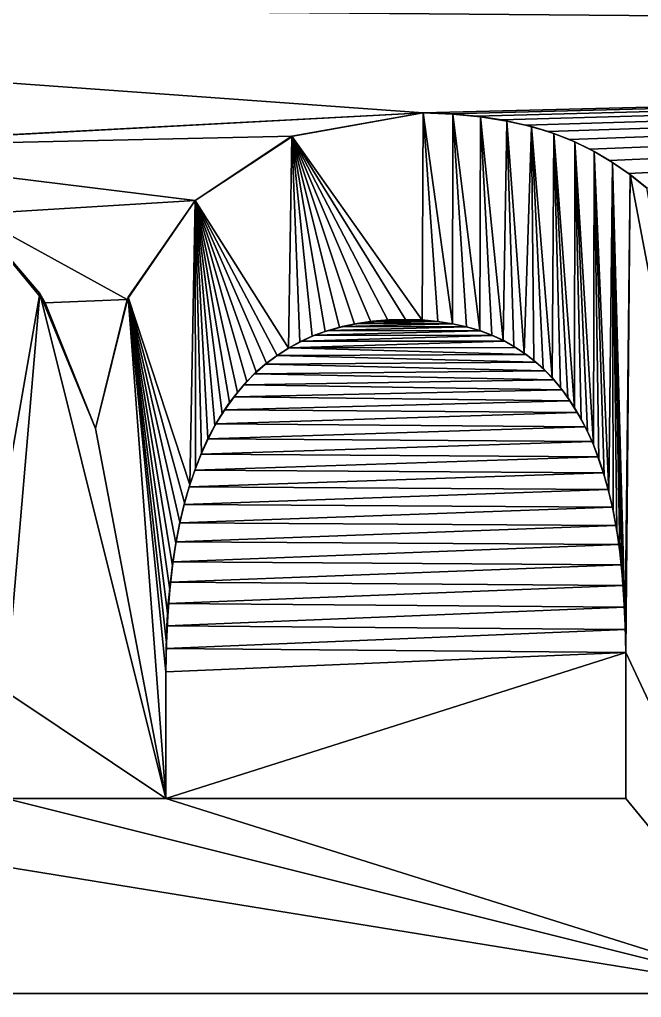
# Model space of a CAD drawing. Header units: millimetres. Extents: x -228 to 228, y -204 to 237.
# Drawn here: x -30.681 to -30.064, y 19.583 to 20.554 of the extents above; entities that cross this region are included whole.
import ezdxf

# ---------------------------------------------------------------- set-up
doc = ezdxf.new("R2010")
doc.units = ezdxf.units.MM
doc.header["$LTSCALE"] = 127.314815
for name, color, linetype in [('4337', 7, 'CONTINUOUS'), ('4338', 7, 'CONTINUOUS'), ('4640', 7, 'CONTINUOUS'), ('4646', 7, 'CONTINUOUS'), ('4699', 7, 'CONTINUOUS'), ('4700', 7, 'CONTINUOUS'), ('4701', 7, 'CONTINUOUS'), ('4702', 7, 'CONTINUOUS'), ('4705', 7, 'CONTINUOUS'), ('4706', 7, 'CONTINUOUS'), ('4707', 7, 'CONTINUOUS'), ('4708', 7, 'CONTINUOUS'), ('4709', 7, 'CONTINUOUS'), ('4710', 7, 'CONTINUOUS')]:
    doc.layers.add(name, color=color, linetype=linetype)

msp = doc.modelspace()

# ---------------------------------------------------------------- linework, layer by layer
at = {"layer": '4337', "color": 6, "linetype": 'Continuous'}
for points in [[(-30.52553, 29.50331, 1038.99), (-29.30013, 38.57885, 1038.99), (-29, 2.71245, 1038.99), (-30.52553, 29.50331, 1038.99)], [(-32.55624, 27.96775, 1038.99), (-30.52553, 29.50331, 1038.99), (-44.66303, 2.71245, 1038.99), (-32.55624, 27.96775, 1038.99)], [(-44.66303, 2.71245, 1038.99), (-30.52553, 29.50331, 1038.99), (-29, 2.71245, 1038.99), (-44.66303, 2.71245, 1038.99)]]:
    msp.add_3dface(points, dxfattribs=at)
at = {"layer": '4338', "color": 6, "linetype": 'Continuous'}
for points in [[(-31.82069, 20.57255, 1040.99), (-27.34069, 20.53505, 1040.99), (-27.34069, 20.7038, 1040.99), (-31.82069, 20.57255, 1040.99)], [(-30.28043, 20.46111, 1040.99), (-31.82069, 20.57255, 1040.99), (-30.95689, 20.42528, 1040.99), (-30.28043, 20.46111, 1040.99)], [(-31.82069, 20.57255, 1040.99), (-30.28043, 20.46111, 1040.99), (-27.34069, 20.53505, 1040.99), (-31.82069, 20.57255, 1040.99)], [(-30.28043, 20.46111, 1040.99), (-30.2532, 20.46024, 1040.99), (-27.34069, 20.53505, 1040.99), (-30.28043, 20.46111, 1040.99)], [(-30.2532, 20.46024, 1040.99), (-30.22717, 20.45794, 1040.99), (-27.34069, 20.53505, 1040.99), (-30.2532, 20.46024, 1040.99)], [(-30.22717, 20.45794, 1040.99), (-30.20233, 20.4542, 1040.99), (-27.34069, 20.53505, 1040.99), (-30.22717, 20.45794, 1040.99)], [(-30.20233, 20.4542, 1040.99), (-30.17871, 20.44904, 1040.99), (-27.34069, 20.53505, 1040.99), (-30.20233, 20.4542, 1040.99)], [(-30.17871, 20.44904, 1040.99), (-30.15645, 20.44252, 1040.99), (-27.34069, 20.53505, 1040.99), (-30.17871, 20.44904, 1040.99)], [(-30.15645, 20.44252, 1040.99), (-30.13536, 20.43456, 1040.99), (-27.34069, 20.53505, 1040.99), (-30.15645, 20.44252, 1040.99)], [(-30.13536, 20.43456, 1040.99), (-30.11517, 20.42502, 1040.99), (-27.34069, 20.53505, 1040.99), (-30.13536, 20.43456, 1040.99)], [(-30.11517, 20.42502, 1040.99), (-30.09563, 20.41381, 1040.99), (-27.34069, 20.53505, 1040.99), (-30.11517, 20.42502, 1040.99)], [(-30.09563, 20.41381, 1040.99), (-30.07683, 20.40104, 1040.99), (-27.34069, 20.53505, 1040.99), (-30.09563, 20.41381, 1040.99)], [(-30.07683, 20.40104, 1040.99), (-30.0589, 20.38662, 1040.99), (-27.34069, 20.53505, 1040.99), (-30.07683, 20.40104, 1040.99)], [(-30.93029, 20.42629, 1040.99), (-30.28043, 20.46111, 1040.99), (-30.95689, 20.42528, 1040.99), (-30.93029, 20.42629, 1040.99)], [(-30.40985, 20.43814, 1040.99), (-30.28043, 20.46111, 1040.99), (-30.93029, 20.42629, 1040.99), (-30.40985, 20.43814, 1040.99)], [(-30.50672, 20.37407, 1040.99), (-30.40985, 20.43814, 1040.99), (-30.93029, 20.42629, 1040.99), (-30.50672, 20.37407, 1040.99)], [(-30.72808, 20.36051, 1040.99), (-30.50672, 20.37407, 1040.99), (-30.93029, 20.42629, 1040.99), (-30.72808, 20.36051, 1040.99)], [(-30.5741, 20.27595, 1040.99), (-30.50672, 20.37407, 1040.99), (-30.72808, 20.36051, 1040.99), (-30.5741, 20.27595, 1040.99)], [(-30.65537, 20.2724, 1040.99), (-30.5741, 20.27595, 1040.99), (-30.72808, 20.36051, 1040.99), (-30.65537, 20.2724, 1040.99)], [(-30.60536, 20.14778, 1040.99), (-30.5741, 20.27595, 1040.99), (-30.65537, 20.2724, 1040.99), (-30.60536, 20.14778, 1040.99)], [(-30.33061, 20.25424, 1040.99), (-30.34601, 20.25201, 1040.99), (-30.26605, 20.25406, 1040.99), (-30.33061, 20.25424, 1040.99)], [(-30.26605, 20.25406, 1040.99), (-30.34601, 20.25201, 1040.99), (-30.25128, 20.25182, 1040.99), (-30.26605, 20.25406, 1040.99)], [(-30.31455, 20.2556, 1040.99), (-30.33061, 20.25424, 1040.99), (-30.28157, 20.25549, 1040.99), (-30.31455, 20.2556, 1040.99)], [(-30.28157, 20.25549, 1040.99), (-30.33061, 20.25424, 1040.99), (-30.26605, 20.25406, 1040.99), (-30.28157, 20.25549, 1040.99)], [(-30.29784, 20.25609, 1040.99), (-30.31455, 20.2556, 1040.99), (-30.28157, 20.25549, 1040.99), (-30.29784, 20.25609, 1040.99)], [(-30.3748, 20.24502, 1040.99), (-30.38814, 20.24028, 1040.99), (-30.22401, 20.24484, 1040.99), (-30.3748, 20.24502, 1040.99)], [(-30.22401, 20.24484, 1040.99), (-30.38814, 20.24028, 1040.99), (-30.21157, 20.24006, 1040.99), (-30.22401, 20.24484, 1040.99)], [(-30.36076, 20.24893, 1040.99), (-30.3748, 20.24502, 1040.99), (-30.23726, 20.24875, 1040.99), (-30.36076, 20.24893, 1040.99)], [(-30.23726, 20.24875, 1040.99), (-30.3748, 20.24502, 1040.99), (-30.22401, 20.24484, 1040.99), (-30.23726, 20.24875, 1040.99)], [(-30.34601, 20.25201, 1040.99), (-30.36076, 20.24893, 1040.99), (-30.25128, 20.25182, 1040.99), (-30.34601, 20.25201, 1040.99)], [(-30.25128, 20.25182, 1040.99), (-30.36076, 20.24893, 1040.99), (-30.23726, 20.24875, 1040.99), (-30.25128, 20.25182, 1040.99)], [(-30.38814, 20.24028, 1040.99), (-30.40091, 20.23461, 1040.99), (-30.21157, 20.24006, 1040.99), (-30.38814, 20.24028, 1040.99)], [(-30.21157, 20.24006, 1040.99), (-30.40091, 20.23461, 1040.99), (-30.19985, 20.23448, 1040.99), (-30.21157, 20.24006, 1040.99)], [(-30.41326, 20.22794, 1040.99), (-30.42524, 20.22026, 1040.99), (-30.17829, 20.2212, 1040.99), (-30.41326, 20.22794, 1040.99)], [(-30.40091, 20.23461, 1040.99), (-30.41326, 20.22794, 1040.99), (-30.19985, 20.23448, 1040.99), (-30.40091, 20.23461, 1040.99)], [(-30.19985, 20.23448, 1040.99), (-30.41326, 20.22794, 1040.99), (-30.18877, 20.22817, 1040.99), (-30.19985, 20.23448, 1040.99)], [(-30.18877, 20.22817, 1040.99), (-30.41326, 20.22794, 1040.99), (-30.17829, 20.2212, 1040.99), (-30.18877, 20.22817, 1040.99)], [(-30.42524, 20.22026, 1040.99), (-30.43678, 20.21162, 1040.99), (-30.16849, 20.21355, 1040.99), (-30.42524, 20.22026, 1040.99)], [(-30.17829, 20.2212, 1040.99), (-30.42524, 20.22026, 1040.99), (-30.16849, 20.21355, 1040.99), (-30.17829, 20.2212, 1040.99)], [(-30.43678, 20.21162, 1040.99), (-30.44779, 20.20196, 1040.99), (-30.15932, 20.20517, 1040.99), (-30.43678, 20.21162, 1040.99)], [(-30.16849, 20.21355, 1040.99), (-30.43678, 20.21162, 1040.99), (-30.15932, 20.20517, 1040.99), (-30.16849, 20.21355, 1040.99)], [(-30.44779, 20.20196, 1040.99), (-30.45819, 20.19123, 1040.99), (-30.1507, 20.19605, 1040.99), (-30.44779, 20.20196, 1040.99)], [(-30.1507, 20.19605, 1040.99), (-30.45819, 20.19123, 1040.99), (-30.14252, 20.18613, 1040.99), (-30.1507, 20.19605, 1040.99)], [(-30.15932, 20.20517, 1040.99), (-30.44779, 20.20196, 1040.99), (-30.1507, 20.19605, 1040.99), (-30.15932, 20.20517, 1040.99)], [(-30.45819, 20.19123, 1040.99), (-30.46804, 20.17929, 1040.99), (-30.14252, 20.18613, 1040.99), (-30.45819, 20.19123, 1040.99)], [(-30.14252, 20.18613, 1040.99), (-30.46804, 20.17929, 1040.99), (-30.13476, 20.1753, 1040.99), (-30.14252, 20.18613, 1040.99)], [(-30.46804, 20.17929, 1040.99), (-30.47734, 20.16622, 1040.99), (-30.13476, 20.1753, 1040.99), (-30.46804, 20.17929, 1040.99)], [(-30.13476, 20.1753, 1040.99), (-30.47734, 20.16622, 1040.99), (-30.1275, 20.16364, 1040.99), (-30.13476, 20.1753, 1040.99)], [(-30.47734, 20.16622, 1040.99), (-30.48599, 20.15225, 1040.99), (-30.1275, 20.16364, 1040.99), (-30.47734, 20.16622, 1040.99)], [(-30.1275, 20.16364, 1040.99), (-30.48599, 20.15225, 1040.99), (-30.11978, 20.14943, 1040.99), (-30.1275, 20.16364, 1040.99)], [(-30.48599, 20.15225, 1040.99), (-30.49384, 20.13764, 1040.99), (-30.11978, 20.14943, 1040.99), (-30.48599, 20.15225, 1040.99)], [(-30.11978, 20.14943, 1040.99), (-30.49384, 20.13764, 1040.99), (-30.11286, 20.13471, 1040.99), (-30.11978, 20.14943, 1040.99)], [(-30.49384, 20.13764, 1040.99), (-30.50083, 20.12243, 1040.99), (-30.11286, 20.13471, 1040.99), (-30.49384, 20.13764, 1040.99)], [(-30.11286, 20.13471, 1040.99), (-30.50083, 20.12243, 1040.99), (-30.1068, 20.11955, 1040.99), (-30.11286, 20.13471, 1040.99)], [(-30.50083, 20.12243, 1040.99), (-30.50705, 20.1065, 1040.99), (-30.1068, 20.11955, 1040.99), (-30.50083, 20.12243, 1040.99)], [(-30.1068, 20.11955, 1040.99), (-30.50705, 20.1065, 1040.99), (-30.10152, 20.10378, 1040.99), (-30.1068, 20.11955, 1040.99)], [(-30.50705, 20.1065, 1040.99), (-30.51258, 20.08983, 1040.99), (-30.10152, 20.10378, 1040.99), (-30.50705, 20.1065, 1040.99)], [(-30.10152, 20.10378, 1040.99), (-30.51258, 20.08983, 1040.99), (-30.09686, 20.08725, 1040.99), (-30.10152, 20.10378, 1040.99)], [(-30.51258, 20.08983, 1040.99), (-30.51752, 20.07239, 1040.99), (-30.09686, 20.08725, 1040.99), (-30.51258, 20.08983, 1040.99)], [(-30.09686, 20.08725, 1040.99), (-30.51752, 20.07239, 1040.99), (-30.09271, 20.06981, 1040.99), (-30.09686, 20.08725, 1040.99)], [(-30.51752, 20.07239, 1040.99), (-30.52187, 20.05418, 1040.99), (-30.09271, 20.06981, 1040.99), (-30.51752, 20.07239, 1040.99)], [(-30.09271, 20.06981, 1040.99), (-30.52187, 20.05418, 1040.99), (-30.08911, 20.05152, 1040.99), (-30.09271, 20.06981, 1040.99)], [(-30.52187, 20.05418, 1040.99), (-30.52559, 20.0352, 1040.99), (-30.08911, 20.05152, 1040.99), (-30.52187, 20.05418, 1040.99)], [(-30.08911, 20.05152, 1040.99), (-30.52559, 20.0352, 1040.99), (-30.08609, 20.03242, 1040.99), (-30.08911, 20.05152, 1040.99)], [(-30.52559, 20.0352, 1040.99), (-30.52871, 20.01548, 1040.99), (-30.08609, 20.03242, 1040.99), (-30.52559, 20.0352, 1040.99)], [(-30.08609, 20.03242, 1040.99), (-30.52871, 20.01548, 1040.99), (-30.08362, 20.01254, 1040.99), (-30.08609, 20.03242, 1040.99)], [(-30.52871, 20.01548, 1040.99), (-30.53126, 19.99503, 1040.99), (-30.08362, 20.01254, 1040.99), (-30.52871, 20.01548, 1040.99)], [(-30.08362, 20.01254, 1040.99), (-30.53126, 19.99503, 1040.99), (-30.0817, 19.9919, 1040.99), (-30.08362, 20.01254, 1040.99)], [(-30.53126, 19.99503, 1040.99), (-30.53325, 19.97387, 1040.99), (-30.0817, 19.9919, 1040.99), (-30.53126, 19.99503, 1040.99)], [(-30.0817, 19.9919, 1040.99), (-30.53325, 19.97387, 1040.99), (-30.08034, 19.9705, 1040.99), (-30.0817, 19.9919, 1040.99)], [(-30.53325, 19.97387, 1040.99), (-30.53465, 19.95198, 1040.99), (-30.08034, 19.9705, 1040.99), (-30.53325, 19.97387, 1040.99)], [(-30.08034, 19.9705, 1040.99), (-30.53465, 19.95198, 1040.99), (-30.07953, 19.94832, 1040.99), (-30.08034, 19.9705, 1040.99)], [(-30.53465, 19.95198, 1040.99), (-30.53548, 19.92937, 1040.99), (-30.07953, 19.94832, 1040.99), (-30.53465, 19.95198, 1040.99)], [(-30.07953, 19.94832, 1040.99), (-30.53548, 19.92937, 1040.99), (-30.07928, 19.92536, 1040.99), (-30.07953, 19.94832, 1040.99)], [(-30.53548, 19.92937, 1040.99), (-30.53573, 19.90602, 1040.99), (-30.07928, 19.92536, 1040.99), (-30.53548, 19.92937, 1040.99)], [(-30.53573, 19.90602, 1040.99), (-30.53573, 19.7803, 1040.99), (-30.07928, 19.92536, 1040.99), (-30.53573, 19.90602, 1040.99)], [(-30.07928, 19.92536, 1040.99), (-30.53573, 19.7803, 1040.99), (-30.07928, 19.7803, 1040.99), (-30.07928, 19.92536, 1040.99)], [(-31.27069, 18.8326, 1040.99), (-29.92069, 19.40316, 1040.99), (-29.92069, 19.58689, 1040.99), (-31.27069, 18.8326, 1040.99)], [(-31.27069, 18.8326, 1040.99), (-29.92069, 19.58689, 1040.99), (-31.27069, 19.58689, 1040.99), (-31.27069, 18.8326, 1040.99)]]:
    msp.add_3dface(points, dxfattribs=at)
at = {"layer": '4640', "color": 6, "linetype": 'Continuous'}
for points in [[(-25.81396, 23.5727, 1050.49), (-30.66364, 28.64663, 1045.53931), (-20.79136, 18.12454, 1048.0645), (-25.81396, 23.5727, 1050.49)], [(-30.66364, 28.64663, 1045.53931), (-26.13431, 23.67564, 1041.09), (-20.79136, 18.12454, 1048.0645), (-30.66364, 28.64663, 1045.53931)]]:
    msp.add_3dface(points, dxfattribs=at)
at = {"layer": '4646', "color": 6, "linetype": 'Continuous'}
for points in [[(-30.28043, 20.46111, 1041.09), (-30.41071, 20.43792, 1041.09), (-30.28144, 20.25538, 1041.09), (-30.28043, 20.46111, 1041.09)], [(-30.26589, 20.25391, 1041.09), (-30.28043, 20.46111, 1041.09), (-30.28144, 20.25538, 1041.09), (-30.26589, 20.25391, 1041.09)], [(-30.25107, 20.45977, 1041.09), (-30.28043, 20.46111, 1041.09), (-30.25117, 20.2517, 1041.09), (-30.25107, 20.45977, 1041.09)], [(-30.25117, 20.2517, 1041.09), (-30.28043, 20.46111, 1041.09), (-30.26589, 20.25391, 1041.09), (-30.25117, 20.2517, 1041.09)], [(-30.2373, 20.24873, 1041.09), (-30.25107, 20.45977, 1041.09), (-30.25117, 20.2517, 1041.09), (-30.2373, 20.24873, 1041.09)], [(-30.22339, 20.45705, 1041.09), (-30.25107, 20.45977, 1041.09), (-30.22433, 20.24501, 1041.09), (-30.22339, 20.45705, 1041.09)], [(-30.22433, 20.24501, 1041.09), (-30.25107, 20.45977, 1041.09), (-30.2373, 20.24873, 1041.09), (-30.22433, 20.24501, 1041.09)], [(-30.21236, 20.24053, 1041.09), (-30.22339, 20.45705, 1041.09), (-30.22433, 20.24501, 1041.09), (-30.21236, 20.24053, 1041.09)], [(-30.19738, 20.45296, 1041.09), (-30.22339, 20.45705, 1041.09), (-30.20119, 20.23531, 1041.09), (-30.19738, 20.45296, 1041.09)], [(-30.20119, 20.23531, 1041.09), (-30.22339, 20.45705, 1041.09), (-30.21236, 20.24053, 1041.09), (-30.20119, 20.23531, 1041.09)], [(-30.19057, 20.22933, 1041.09), (-30.19738, 20.45296, 1041.09), (-30.20119, 20.23531, 1041.09), (-30.19057, 20.22933, 1041.09)], [(-30.17304, 20.44749, 1041.09), (-30.19738, 20.45296, 1041.09), (-30.18031, 20.22262, 1041.09), (-30.17304, 20.44749, 1041.09)], [(-30.18031, 20.22262, 1041.09), (-30.19738, 20.45296, 1041.09), (-30.19057, 20.22933, 1041.09), (-30.18031, 20.22262, 1041.09)], [(-30.17057, 20.21531, 1041.09), (-30.17304, 20.44749, 1041.09), (-30.18031, 20.22262, 1041.09), (-30.17057, 20.21531, 1041.09)], [(-30.15062, 20.44062, 1041.09), (-30.17304, 20.44749, 1041.09), (-30.15255, 20.19829, 1041.09), (-30.15062, 20.44062, 1041.09)], [(-30.15255, 20.19829, 1041.09), (-30.17304, 20.44749, 1041.09), (-30.16135, 20.20727, 1041.09), (-30.15255, 20.19829, 1041.09)], [(-30.16135, 20.20727, 1041.09), (-30.17304, 20.44749, 1041.09), (-30.17057, 20.21531, 1041.09), (-30.16135, 20.20727, 1041.09)], [(-30.14409, 20.18815, 1041.09), (-30.15062, 20.44062, 1041.09), (-30.15255, 20.19829, 1041.09), (-30.14409, 20.18815, 1041.09)], [(-30.13004, 20.43236, 1041.09), (-30.15062, 20.44062, 1041.09), (-30.1301, 20.16823, 1041.09), (-30.13004, 20.43236, 1041.09)], [(-30.1301, 20.16823, 1041.09), (-30.15062, 20.44062, 1041.09), (-30.13697, 20.17852, 1041.09), (-30.1301, 20.16823, 1041.09)], [(-30.13697, 20.17852, 1041.09), (-30.15062, 20.44062, 1041.09), (-30.14409, 20.18815, 1041.09), (-30.13697, 20.17852, 1041.09)], [(-30.41071, 20.43792, 1041.09), (-30.50672, 20.37407, 1041.09), (-30.41418, 20.22743, 1041.09), (-30.41071, 20.43792, 1041.09)], [(-30.40263, 20.23382, 1041.09), (-30.41071, 20.43792, 1041.09), (-30.41418, 20.22743, 1041.09), (-30.40263, 20.23382, 1041.09)], [(-30.28144, 20.25538, 1041.09), (-30.41071, 20.43792, 1041.09), (-30.29784, 20.25609, 1041.09), (-30.28144, 20.25538, 1041.09)], [(-30.29784, 20.25609, 1041.09), (-30.41071, 20.43792, 1041.09), (-30.31558, 20.25532, 1041.09), (-30.29784, 20.25609, 1041.09)], [(-30.31558, 20.25532, 1041.09), (-30.41071, 20.43792, 1041.09), (-30.33243, 20.25375, 1041.09), (-30.31558, 20.25532, 1041.09)], [(-30.33243, 20.25375, 1041.09), (-30.41071, 20.43792, 1041.09), (-30.34837, 20.25137, 1041.09), (-30.33243, 20.25375, 1041.09)], [(-30.34837, 20.25137, 1041.09), (-30.41071, 20.43792, 1041.09), (-30.3634, 20.24819, 1041.09), (-30.34837, 20.25137, 1041.09)], [(-30.3634, 20.24819, 1041.09), (-30.41071, 20.43792, 1041.09), (-30.37748, 20.2442, 1041.09), (-30.3634, 20.24819, 1041.09)], [(-30.37748, 20.2442, 1041.09), (-30.41071, 20.43792, 1041.09), (-30.39048, 20.23941, 1041.09), (-30.37748, 20.2442, 1041.09)], [(-30.39048, 20.23941, 1041.09), (-30.41071, 20.43792, 1041.09), (-30.40263, 20.23382, 1041.09), (-30.39048, 20.23941, 1041.09)], [(-30.12352, 20.15707, 1041.09), (-30.13004, 20.43236, 1041.09), (-30.1301, 20.16823, 1041.09), (-30.12352, 20.15707, 1041.09)], [(-30.11081, 20.42275, 1041.09), (-30.13004, 20.43236, 1041.09), (-30.11149, 20.13139, 1041.09), (-30.11081, 20.42275, 1041.09)], [(-30.11149, 20.13139, 1041.09), (-30.13004, 20.43236, 1041.09), (-30.1173, 20.14486, 1041.09), (-30.11149, 20.13139, 1041.09)], [(-30.1173, 20.14486, 1041.09), (-30.13004, 20.43236, 1041.09), (-30.12352, 20.15707, 1041.09), (-30.1173, 20.14486, 1041.09)], [(-30.10601, 20.1168, 1041.09), (-30.11081, 20.42275, 1041.09), (-30.11149, 20.13139, 1041.09), (-30.10601, 20.1168, 1041.09)], [(-30.09243, 20.41184, 1041.09), (-30.11081, 20.42275, 1041.09), (-30.09607, 20.08447, 1041.09), (-30.09243, 20.41184, 1041.09)], [(-30.09607, 20.08447, 1041.09), (-30.11081, 20.42275, 1041.09), (-30.10084, 20.10123, 1041.09), (-30.09607, 20.08447, 1041.09)], [(-30.10084, 20.10123, 1041.09), (-30.11081, 20.42275, 1041.09), (-30.10601, 20.1168, 1041.09), (-30.10084, 20.10123, 1041.09)], [(-30.09184, 20.06632, 1041.09), (-30.09243, 20.41184, 1041.09), (-30.09607, 20.08447, 1041.09), (-30.09184, 20.06632, 1041.09)], [(-30.07493, 20.39982, 1041.09), (-30.09243, 20.41184, 1041.09), (-30.07994, 19.95252, 1041.09), (-30.07493, 20.39982, 1041.09)], [(-30.07994, 19.95252, 1041.09), (-30.09243, 20.41184, 1041.09), (-30.08116, 19.97822, 1041.09), (-30.07994, 19.95252, 1041.09)], [(-30.08116, 19.97822, 1041.09), (-30.09243, 20.41184, 1041.09), (-30.08296, 20.00246, 1041.09), (-30.08116, 19.97822, 1041.09)], [(-30.08296, 20.00246, 1041.09), (-30.09243, 20.41184, 1041.09), (-30.08532, 20.02524, 1041.09), (-30.08296, 20.00246, 1041.09)], [(-30.08532, 20.02524, 1041.09), (-30.09243, 20.41184, 1041.09), (-30.08826, 20.04658, 1041.09), (-30.08532, 20.02524, 1041.09)], [(-30.08826, 20.04658, 1041.09), (-30.09243, 20.41184, 1041.09), (-30.09184, 20.06632, 1041.09), (-30.08826, 20.04658, 1041.09)], [(-30.07928, 19.92536, 1041.09), (-30.07493, 20.39982, 1041.09), (-30.07994, 19.95252, 1041.09), (-30.07928, 19.92536, 1041.09)], [(-29.92069, 19.58689, 1041.09), (-30.07493, 20.39982, 1041.09), (-30.07928, 19.92536, 1041.09), (-29.92069, 19.58689, 1041.09)], [(-30.07493, 20.39982, 1041.09), (-29.92069, 19.58689, 1041.09), (-30.05853, 20.38662, 1041.09), (-30.07493, 20.39982, 1041.09)], [(-30.50672, 20.37407, 1041.09), (-30.57311, 20.27831, 1041.09), (-30.51194, 20.09174, 1041.09), (-30.50672, 20.37407, 1041.09)], [(-30.50626, 20.1082, 1041.09), (-30.50672, 20.37407, 1041.09), (-30.51194, 20.09174, 1041.09), (-30.50626, 20.1082, 1041.09)], [(-30.41418, 20.22743, 1041.09), (-30.50672, 20.37407, 1041.09), (-30.42533, 20.22027, 1041.09), (-30.41418, 20.22743, 1041.09)], [(-30.42533, 20.22027, 1041.09), (-30.50672, 20.37407, 1041.09), (-30.43592, 20.21248, 1041.09), (-30.42533, 20.22027, 1041.09)], [(-30.43592, 20.21248, 1041.09), (-30.50672, 20.37407, 1041.09), (-30.44594, 20.20393, 1041.09), (-30.43592, 20.21248, 1041.09)], [(-30.44594, 20.20393, 1041.09), (-30.50672, 20.37407, 1041.09), (-30.4555, 20.19438, 1041.09), (-30.44594, 20.20393, 1041.09)], [(-30.4555, 20.19438, 1041.09), (-30.50672, 20.37407, 1041.09), (-30.46471, 20.18363, 1041.09), (-30.4555, 20.19438, 1041.09)], [(-30.46471, 20.18363, 1041.09), (-30.50672, 20.37407, 1041.09), (-30.47246, 20.17343, 1041.09), (-30.46471, 20.18363, 1041.09)], [(-30.47246, 20.17343, 1041.09), (-30.50672, 20.37407, 1041.09), (-30.47995, 20.16254, 1041.09), (-30.47246, 20.17343, 1041.09)], [(-30.47995, 20.16254, 1041.09), (-30.50672, 20.37407, 1041.09), (-30.48712, 20.15075, 1041.09), (-30.47995, 20.16254, 1041.09)], [(-30.48712, 20.15075, 1041.09), (-30.50672, 20.37407, 1041.09), (-30.49391, 20.13784, 1041.09), (-30.48712, 20.15075, 1041.09)], [(-30.49391, 20.13784, 1041.09), (-30.50672, 20.37407, 1041.09), (-30.50026, 20.12361, 1041.09), (-30.49391, 20.13784, 1041.09)], [(-30.50026, 20.12361, 1041.09), (-30.50672, 20.37407, 1041.09), (-30.50626, 20.1082, 1041.09), (-30.50026, 20.12361, 1041.09)], [(-30.6606, 20.28179, 1041.09), (-30.73003, 20.36232, 1041.09), (-30.70317, 20.03989, 1041.09), (-30.6606, 20.28179, 1041.09)], [(-30.69433, 19.88668, 1041.09), (-30.6606, 20.28179, 1041.09), (-30.70317, 20.03989, 1041.09), (-30.69433, 19.88668, 1041.09)], [(-30.53573, 19.7803, 1041.09), (-30.6606, 20.28179, 1041.09), (-30.69433, 19.88668, 1041.09), (-30.53573, 19.7803, 1041.09)], [(-30.60536, 20.14778, 1041.09), (-30.6606, 20.28179, 1041.09), (-30.53573, 19.7803, 1041.09), (-30.60536, 20.14778, 1041.09)], [(-30.57311, 20.27831, 1041.09), (-30.60536, 20.14778, 1041.09), (-30.53573, 19.7803, 1041.09), (-30.57311, 20.27831, 1041.09)], [(-30.57311, 20.27831, 1041.09), (-30.53573, 19.7803, 1041.09), (-30.53573, 19.90602, 1041.09), (-30.57311, 20.27831, 1041.09)], [(-30.51194, 20.09174, 1041.09), (-30.57311, 20.27831, 1041.09), (-30.51718, 20.07404, 1041.09), (-30.51194, 20.09174, 1041.09)], [(-30.51718, 20.07404, 1041.09), (-30.57311, 20.27831, 1041.09), (-30.52184, 20.05486, 1041.09), (-30.51718, 20.07404, 1041.09)], [(-30.52184, 20.05486, 1041.09), (-30.57311, 20.27831, 1041.09), (-30.52579, 20.03401, 1041.09), (-30.52184, 20.05486, 1041.09)], [(-30.52579, 20.03401, 1041.09), (-30.57311, 20.27831, 1041.09), (-30.52903, 20.01149, 1041.09), (-30.52579, 20.03401, 1041.09)], [(-30.52903, 20.01149, 1041.09), (-30.57311, 20.27831, 1041.09), (-30.53164, 19.98742, 1041.09), (-30.52903, 20.01149, 1041.09)], [(-30.53164, 19.98742, 1041.09), (-30.57311, 20.27831, 1041.09), (-30.53363, 19.96183, 1041.09), (-30.53164, 19.98742, 1041.09)], [(-30.53363, 19.96183, 1041.09), (-30.57311, 20.27831, 1041.09), (-30.53499, 19.93469, 1041.09), (-30.53363, 19.96183, 1041.09)], [(-30.53499, 19.93469, 1041.09), (-30.57311, 20.27831, 1041.09), (-30.53573, 19.90602, 1041.09), (-30.53499, 19.93469, 1041.09)], [(-30.07928, 19.7803, 1041.09), (-29.92069, 19.58689, 1041.09), (-30.07928, 19.92536, 1041.09), (-30.07928, 19.7803, 1041.09)], [(-30.69433, 19.7803, 1041.09), (-30.53573, 19.7803, 1041.09), (-30.69433, 19.88668, 1041.09), (-30.69433, 19.7803, 1041.09)], [(-31.27069, 19.58689, 1041.09), (-29.92069, 19.58689, 1041.09), (-31.11209, 19.7803, 1041.09), (-31.27069, 19.58689, 1041.09)], [(-31.11209, 19.7803, 1041.09), (-29.92069, 19.58689, 1041.09), (-30.69433, 19.7803, 1041.09), (-31.11209, 19.7803, 1041.09)], [(-29.92069, 19.58689, 1041.09), (-30.53573, 19.7803, 1041.09), (-30.69433, 19.7803, 1041.09), (-29.92069, 19.58689, 1041.09)], [(-30.53573, 19.7803, 1041.09), (-29.92069, 19.58689, 1041.09), (-30.07928, 19.7803, 1041.09), (-30.53573, 19.7803, 1041.09)]]:
    msp.add_3dface(points, dxfattribs=at)
at = {"layer": '4699', "color": 6, "linetype": 'Continuous'}
for points in [[(-30.2532, 20.46024, 1040.99), (-30.28043, 20.46111, 1040.99), (-30.25107, 20.45977, 1041.09), (-30.2532, 20.46024, 1040.99)], [(-30.28043, 20.46111, 1040.99), (-30.28043, 20.46111, 1041.09), (-30.25107, 20.45977, 1041.09), (-30.28043, 20.46111, 1040.99)], [(-30.22717, 20.45794, 1040.99), (-30.2532, 20.46024, 1040.99), (-30.25107, 20.45977, 1041.09), (-30.22717, 20.45794, 1040.99)], [(-30.22717, 20.45794, 1040.99), (-30.25107, 20.45977, 1041.09), (-30.22339, 20.45705, 1041.09), (-30.22717, 20.45794, 1040.99)], [(-30.20233, 20.4542, 1040.99), (-30.22717, 20.45794, 1040.99), (-30.22339, 20.45705, 1041.09), (-30.20233, 20.4542, 1040.99)], [(-30.20233, 20.4542, 1040.99), (-30.22339, 20.45705, 1041.09), (-30.19738, 20.45296, 1041.09), (-30.20233, 20.4542, 1040.99)], [(-30.17871, 20.44904, 1040.99), (-30.20233, 20.4542, 1040.99), (-30.19738, 20.45296, 1041.09), (-30.17871, 20.44904, 1040.99)], [(-30.17871, 20.44904, 1040.99), (-30.19738, 20.45296, 1041.09), (-30.17304, 20.44749, 1041.09), (-30.17871, 20.44904, 1040.99)], [(-30.15645, 20.44252, 1040.99), (-30.17871, 20.44904, 1040.99), (-30.17304, 20.44749, 1041.09), (-30.15645, 20.44252, 1040.99)], [(-30.15645, 20.44252, 1040.99), (-30.17304, 20.44749, 1041.09), (-30.15062, 20.44062, 1041.09), (-30.15645, 20.44252, 1040.99)], [(-30.13536, 20.43456, 1040.99), (-30.15645, 20.44252, 1040.99), (-30.15062, 20.44062, 1041.09), (-30.13536, 20.43456, 1040.99)], [(-30.13536, 20.43456, 1040.99), (-30.15062, 20.44062, 1041.09), (-30.13004, 20.43236, 1041.09), (-30.13536, 20.43456, 1040.99)], [(-30.11517, 20.42502, 1040.99), (-30.13536, 20.43456, 1040.99), (-30.13004, 20.43236, 1041.09), (-30.11517, 20.42502, 1040.99)], [(-30.11517, 20.42502, 1040.99), (-30.13004, 20.43236, 1041.09), (-30.11081, 20.42275, 1041.09), (-30.11517, 20.42502, 1040.99)], [(-30.09563, 20.41381, 1040.99), (-30.11517, 20.42502, 1040.99), (-30.11081, 20.42275, 1041.09), (-30.09563, 20.41381, 1040.99)], [(-30.09563, 20.41381, 1040.99), (-30.11081, 20.42275, 1041.09), (-30.09243, 20.41184, 1041.09), (-30.09563, 20.41381, 1040.99)], [(-30.07683, 20.40104, 1040.99), (-30.09563, 20.41381, 1040.99), (-30.09243, 20.41184, 1041.09), (-30.07683, 20.40104, 1040.99)], [(-30.07683, 20.40104, 1040.99), (-30.09243, 20.41184, 1041.09), (-30.07493, 20.39982, 1041.09), (-30.07683, 20.40104, 1040.99)], [(-30.0589, 20.38662, 1040.99), (-30.07683, 20.40104, 1040.99), (-30.07493, 20.39982, 1041.09), (-30.0589, 20.38662, 1040.99)], [(-30.0589, 20.38662, 1040.99), (-30.07493, 20.39982, 1041.09), (-30.05853, 20.38662, 1041.09), (-30.0589, 20.38662, 1040.99)]]:
    msp.add_3dface(points, dxfattribs=at)
at = {"layer": '4700', "color": 6, "linetype": 'Continuous'}
for points in [[(-30.40985, 20.43814, 1040.99), (-30.41071, 20.43792, 1041.09), (-30.28043, 20.46111, 1041.09), (-30.40985, 20.43814, 1040.99)], [(-30.28043, 20.46111, 1040.99), (-30.40985, 20.43814, 1040.99), (-30.28043, 20.46111, 1041.09), (-30.28043, 20.46111, 1040.99)], [(-30.40985, 20.43814, 1040.99), (-30.50672, 20.37407, 1040.99), (-30.41071, 20.43792, 1041.09), (-30.40985, 20.43814, 1040.99)], [(-30.50672, 20.37407, 1040.99), (-30.50672, 20.37407, 1041.09), (-30.41071, 20.43792, 1041.09), (-30.50672, 20.37407, 1040.99)]]:
    msp.add_3dface(points, dxfattribs=at)
at = {"layer": '4701', "color": 6, "linetype": 'Continuous'}
for points in [[(-30.50672, 20.37407, 1040.99), (-30.5741, 20.27595, 1040.99), (-30.50672, 20.37407, 1041.09), (-30.50672, 20.37407, 1040.99)], [(-30.5741, 20.27595, 1040.99), (-30.57311, 20.27831, 1041.09), (-30.50672, 20.37407, 1041.09), (-30.5741, 20.27595, 1040.99)], [(-30.5741, 20.27595, 1040.99), (-30.60536, 20.14778, 1040.99), (-30.57311, 20.27831, 1041.09), (-30.5741, 20.27595, 1040.99)], [(-30.60536, 20.14778, 1040.99), (-30.60536, 20.14778, 1041.09), (-30.57311, 20.27831, 1041.09), (-30.60536, 20.14778, 1040.99)]]:
    msp.add_3dface(points, dxfattribs=at)
at = {"layer": '4702', "color": 6, "linetype": 'Continuous'}
for points in [[(-30.72808, 20.36051, 1040.99), (-30.73003, 20.36232, 1041.09), (-30.6606, 20.28179, 1041.09), (-30.72808, 20.36051, 1040.99)], [(-30.65537, 20.2724, 1040.99), (-30.72808, 20.36051, 1040.99), (-30.6606, 20.28179, 1041.09), (-30.65537, 20.2724, 1040.99)], [(-30.65537, 20.2724, 1040.99), (-30.6606, 20.28179, 1041.09), (-30.60536, 20.14778, 1041.09), (-30.65537, 20.2724, 1040.99)], [(-30.60536, 20.14778, 1040.99), (-30.65537, 20.2724, 1040.99), (-30.60536, 20.14778, 1041.09), (-30.60536, 20.14778, 1040.99)]]:
    msp.add_3dface(points, dxfattribs=at)
at = {"layer": '4705', "color": 6, "linetype": 'Continuous'}
for points in [[(-31.27069, 19.58689, 1040.99), (-29.92069, 19.58689, 1040.99), (-31.27069, 19.58689, 1041.09), (-31.27069, 19.58689, 1040.99)], [(-29.92069, 19.58689, 1040.99), (-29.92069, 19.58689, 1041.09), (-31.27069, 19.58689, 1041.09), (-29.92069, 19.58689, 1040.99)]]:
    msp.add_3dface(points, dxfattribs=at)
at = {"layer": '4706', "color": 6, "linetype": 'Continuous'}
for points in [[(-30.53573, 19.7803, 1040.99), (-30.53573, 19.90602, 1040.99), (-30.53573, 19.7803, 1041.09), (-30.53573, 19.7803, 1040.99)], [(-30.53573, 19.7803, 1041.09), (-30.53573, 19.90602, 1040.99), (-30.53573, 19.90602, 1041.09), (-30.53573, 19.7803, 1041.09)]]:
    msp.add_3dface(points, dxfattribs=at)
at = {"layer": '4707', "color": 6, "linetype": 'Continuous'}
for points in [[(-30.34601, 20.25201, 1040.99), (-30.33061, 20.25424, 1040.99), (-30.33243, 20.25375, 1041.09), (-30.34601, 20.25201, 1040.99)], [(-30.33061, 20.25424, 1040.99), (-30.31558, 20.25532, 1041.09), (-30.33243, 20.25375, 1041.09), (-30.33061, 20.25424, 1040.99)], [(-30.33061, 20.25424, 1040.99), (-30.31455, 20.2556, 1040.99), (-30.31558, 20.25532, 1041.09), (-30.33061, 20.25424, 1040.99)], [(-30.31455, 20.2556, 1040.99), (-30.29784, 20.25609, 1040.99), (-30.31558, 20.25532, 1041.09), (-30.31455, 20.2556, 1040.99)], [(-30.29784, 20.25609, 1040.99), (-30.29784, 20.25609, 1041.09), (-30.31558, 20.25532, 1041.09), (-30.29784, 20.25609, 1040.99)], [(-30.38814, 20.24028, 1040.99), (-30.3748, 20.24502, 1040.99), (-30.37748, 20.2442, 1041.09), (-30.38814, 20.24028, 1040.99)], [(-30.3748, 20.24502, 1040.99), (-30.3634, 20.24819, 1041.09), (-30.37748, 20.2442, 1041.09), (-30.3748, 20.24502, 1040.99)], [(-30.3748, 20.24502, 1040.99), (-30.36076, 20.24893, 1040.99), (-30.3634, 20.24819, 1041.09), (-30.3748, 20.24502, 1040.99)], [(-30.36076, 20.24893, 1040.99), (-30.34837, 20.25137, 1041.09), (-30.3634, 20.24819, 1041.09), (-30.36076, 20.24893, 1040.99)], [(-30.36076, 20.24893, 1040.99), (-30.34601, 20.25201, 1040.99), (-30.34837, 20.25137, 1041.09), (-30.36076, 20.24893, 1040.99)], [(-30.34601, 20.25201, 1040.99), (-30.33243, 20.25375, 1041.09), (-30.34837, 20.25137, 1041.09), (-30.34601, 20.25201, 1040.99)], [(-30.40091, 20.23461, 1040.99), (-30.39048, 20.23941, 1041.09), (-30.40263, 20.23382, 1041.09), (-30.40091, 20.23461, 1040.99)], [(-30.40091, 20.23461, 1040.99), (-30.38814, 20.24028, 1040.99), (-30.39048, 20.23941, 1041.09), (-30.40091, 20.23461, 1040.99)], [(-30.38814, 20.24028, 1040.99), (-30.37748, 20.2442, 1041.09), (-30.39048, 20.23941, 1041.09), (-30.38814, 20.24028, 1040.99)], [(-30.42524, 20.22026, 1040.99), (-30.41418, 20.22743, 1041.09), (-30.42533, 20.22027, 1041.09), (-30.42524, 20.22026, 1040.99)], [(-30.42524, 20.22026, 1040.99), (-30.41326, 20.22794, 1040.99), (-30.41418, 20.22743, 1041.09), (-30.42524, 20.22026, 1040.99)], [(-30.41326, 20.22794, 1040.99), (-30.40263, 20.23382, 1041.09), (-30.41418, 20.22743, 1041.09), (-30.41326, 20.22794, 1040.99)], [(-30.41326, 20.22794, 1040.99), (-30.40091, 20.23461, 1040.99), (-30.40263, 20.23382, 1041.09), (-30.41326, 20.22794, 1040.99)], [(-30.43678, 20.21162, 1040.99), (-30.42524, 20.22026, 1040.99), (-30.43592, 20.21248, 1041.09), (-30.43678, 20.21162, 1040.99)], [(-30.42524, 20.22026, 1040.99), (-30.42533, 20.22027, 1041.09), (-30.43592, 20.21248, 1041.09), (-30.42524, 20.22026, 1040.99)], [(-30.44779, 20.20196, 1040.99), (-30.43678, 20.21162, 1040.99), (-30.44594, 20.20393, 1041.09), (-30.44779, 20.20196, 1040.99)], [(-30.43678, 20.21162, 1040.99), (-30.43592, 20.21248, 1041.09), (-30.44594, 20.20393, 1041.09), (-30.43678, 20.21162, 1040.99)], [(-30.45819, 20.19123, 1040.99), (-30.44779, 20.20196, 1040.99), (-30.4555, 20.19438, 1041.09), (-30.45819, 20.19123, 1040.99)], [(-30.44779, 20.20196, 1040.99), (-30.44594, 20.20393, 1041.09), (-30.4555, 20.19438, 1041.09), (-30.44779, 20.20196, 1040.99)], [(-30.46804, 20.17929, 1040.99), (-30.45819, 20.19123, 1040.99), (-30.46471, 20.18363, 1041.09), (-30.46804, 20.17929, 1040.99)], [(-30.45819, 20.19123, 1040.99), (-30.4555, 20.19438, 1041.09), (-30.46471, 20.18363, 1041.09), (-30.45819, 20.19123, 1040.99)], [(-30.47734, 20.16622, 1040.99), (-30.46804, 20.17929, 1040.99), (-30.47246, 20.17343, 1041.09), (-30.47734, 20.16622, 1040.99)], [(-30.46804, 20.17929, 1040.99), (-30.46471, 20.18363, 1041.09), (-30.47246, 20.17343, 1041.09), (-30.46804, 20.17929, 1040.99)], [(-30.47734, 20.16622, 1040.99), (-30.47246, 20.17343, 1041.09), (-30.47995, 20.16254, 1041.09), (-30.47734, 20.16622, 1040.99)], [(-30.48599, 20.15225, 1040.99), (-30.47995, 20.16254, 1041.09), (-30.48712, 20.15075, 1041.09), (-30.48599, 20.15225, 1040.99)], [(-30.48599, 20.15225, 1040.99), (-30.47734, 20.16622, 1040.99), (-30.47995, 20.16254, 1041.09), (-30.48599, 20.15225, 1040.99)], [(-30.49384, 20.13764, 1040.99), (-30.48599, 20.15225, 1040.99), (-30.49391, 20.13784, 1041.09), (-30.49384, 20.13764, 1040.99)], [(-30.48599, 20.15225, 1040.99), (-30.48712, 20.15075, 1041.09), (-30.49391, 20.13784, 1041.09), (-30.48599, 20.15225, 1040.99)], [(-30.50083, 20.12243, 1040.99), (-30.49384, 20.13764, 1040.99), (-30.50026, 20.12361, 1041.09), (-30.50083, 20.12243, 1040.99)], [(-30.49384, 20.13764, 1040.99), (-30.49391, 20.13784, 1041.09), (-30.50026, 20.12361, 1041.09), (-30.49384, 20.13764, 1040.99)], [(-30.50705, 20.1065, 1040.99), (-30.50083, 20.12243, 1040.99), (-30.50626, 20.1082, 1041.09), (-30.50705, 20.1065, 1040.99)], [(-30.50083, 20.12243, 1040.99), (-30.50026, 20.12361, 1041.09), (-30.50626, 20.1082, 1041.09), (-30.50083, 20.12243, 1040.99)], [(-30.51258, 20.08983, 1040.99), (-30.50705, 20.1065, 1040.99), (-30.51194, 20.09174, 1041.09), (-30.51258, 20.08983, 1040.99)], [(-30.50705, 20.1065, 1040.99), (-30.50626, 20.1082, 1041.09), (-30.51194, 20.09174, 1041.09), (-30.50705, 20.1065, 1040.99)], [(-30.51752, 20.07239, 1040.99), (-30.51258, 20.08983, 1040.99), (-30.51718, 20.07404, 1041.09), (-30.51752, 20.07239, 1040.99)], [(-30.51258, 20.08983, 1040.99), (-30.51194, 20.09174, 1041.09), (-30.51718, 20.07404, 1041.09), (-30.51258, 20.08983, 1040.99)], [(-30.52187, 20.05418, 1040.99), (-30.51752, 20.07239, 1040.99), (-30.52184, 20.05486, 1041.09), (-30.52187, 20.05418, 1040.99)], [(-30.51752, 20.07239, 1040.99), (-30.51718, 20.07404, 1041.09), (-30.52184, 20.05486, 1041.09), (-30.51752, 20.07239, 1040.99)], [(-30.52187, 20.05418, 1040.99), (-30.52184, 20.05486, 1041.09), (-30.52579, 20.03401, 1041.09), (-30.52187, 20.05418, 1040.99)], [(-30.52559, 20.0352, 1040.99), (-30.52187, 20.05418, 1040.99), (-30.52579, 20.03401, 1041.09), (-30.52559, 20.0352, 1040.99)], [(-30.52871, 20.01548, 1040.99), (-30.52579, 20.03401, 1041.09), (-30.52903, 20.01149, 1041.09), (-30.52871, 20.01548, 1040.99)], [(-30.52871, 20.01548, 1040.99), (-30.52559, 20.0352, 1040.99), (-30.52579, 20.03401, 1041.09), (-30.52871, 20.01548, 1040.99)], [(-30.53126, 19.99503, 1040.99), (-30.52903, 20.01149, 1041.09), (-30.53164, 19.98742, 1041.09), (-30.53126, 19.99503, 1040.99)], [(-30.53126, 19.99503, 1040.99), (-30.52871, 20.01548, 1040.99), (-30.52903, 20.01149, 1041.09), (-30.53126, 19.99503, 1040.99)], [(-30.53325, 19.97387, 1040.99), (-30.53126, 19.99503, 1040.99), (-30.53164, 19.98742, 1041.09), (-30.53325, 19.97387, 1040.99)], [(-30.53325, 19.97387, 1040.99), (-30.53164, 19.98742, 1041.09), (-30.53363, 19.96183, 1041.09), (-30.53325, 19.97387, 1040.99)], [(-30.53465, 19.95198, 1040.99), (-30.53325, 19.97387, 1040.99), (-30.53363, 19.96183, 1041.09), (-30.53465, 19.95198, 1040.99)], [(-30.53465, 19.95198, 1040.99), (-30.53363, 19.96183, 1041.09), (-30.53499, 19.93469, 1041.09), (-30.53465, 19.95198, 1040.99)], [(-30.53548, 19.92937, 1040.99), (-30.53465, 19.95198, 1040.99), (-30.53499, 19.93469, 1041.09), (-30.53548, 19.92937, 1040.99)], [(-30.53548, 19.92937, 1040.99), (-30.53499, 19.93469, 1041.09), (-30.53573, 19.90602, 1041.09), (-30.53548, 19.92937, 1040.99)], [(-30.53573, 19.90602, 1040.99), (-30.53548, 19.92937, 1040.99), (-30.53573, 19.90602, 1041.09), (-30.53573, 19.90602, 1040.99)]]:
    msp.add_3dface(points, dxfattribs=at)
at = {"layer": '4708', "color": 6, "linetype": 'Continuous'}
for points in [[(-30.29784, 20.25609, 1040.99), (-30.28157, 20.25549, 1040.99), (-30.29784, 20.25609, 1041.09), (-30.29784, 20.25609, 1040.99)], [(-30.28157, 20.25549, 1040.99), (-30.28144, 20.25538, 1041.09), (-30.29784, 20.25609, 1041.09), (-30.28157, 20.25549, 1040.99)], [(-30.28157, 20.25549, 1040.99), (-30.26605, 20.25406, 1040.99), (-30.28144, 20.25538, 1041.09), (-30.28157, 20.25549, 1040.99)], [(-30.26605, 20.25406, 1040.99), (-30.26589, 20.25391, 1041.09), (-30.28144, 20.25538, 1041.09), (-30.26605, 20.25406, 1040.99)], [(-30.26605, 20.25406, 1040.99), (-30.25128, 20.25182, 1040.99), (-30.26589, 20.25391, 1041.09), (-30.26605, 20.25406, 1040.99)], [(-30.25128, 20.25182, 1040.99), (-30.25117, 20.2517, 1041.09), (-30.26589, 20.25391, 1041.09), (-30.25128, 20.25182, 1040.99)], [(-30.25128, 20.25182, 1040.99), (-30.23726, 20.24875, 1040.99), (-30.25117, 20.2517, 1041.09), (-30.25128, 20.25182, 1040.99)], [(-30.23726, 20.24875, 1040.99), (-30.2373, 20.24873, 1041.09), (-30.25117, 20.2517, 1041.09), (-30.23726, 20.24875, 1040.99)], [(-30.23726, 20.24875, 1040.99), (-30.22433, 20.24501, 1041.09), (-30.2373, 20.24873, 1041.09), (-30.23726, 20.24875, 1040.99)], [(-30.23726, 20.24875, 1040.99), (-30.22401, 20.24484, 1040.99), (-30.22433, 20.24501, 1041.09), (-30.23726, 20.24875, 1040.99)], [(-30.22401, 20.24484, 1040.99), (-30.21236, 20.24053, 1041.09), (-30.22433, 20.24501, 1041.09), (-30.22401, 20.24484, 1040.99)], [(-30.22401, 20.24484, 1040.99), (-30.21157, 20.24006, 1040.99), (-30.21236, 20.24053, 1041.09), (-30.22401, 20.24484, 1040.99)], [(-30.21157, 20.24006, 1040.99), (-30.20119, 20.23531, 1041.09), (-30.21236, 20.24053, 1041.09), (-30.21157, 20.24006, 1040.99)], [(-30.21157, 20.24006, 1040.99), (-30.19985, 20.23448, 1040.99), (-30.20119, 20.23531, 1041.09), (-30.21157, 20.24006, 1040.99)], [(-30.19985, 20.23448, 1040.99), (-30.19057, 20.22933, 1041.09), (-30.20119, 20.23531, 1041.09), (-30.19985, 20.23448, 1040.99)], [(-30.19985, 20.23448, 1040.99), (-30.18877, 20.22817, 1040.99), (-30.19057, 20.22933, 1041.09), (-30.19985, 20.23448, 1040.99)], [(-30.18877, 20.22817, 1040.99), (-30.18031, 20.22262, 1041.09), (-30.19057, 20.22933, 1041.09), (-30.18877, 20.22817, 1040.99)], [(-30.18877, 20.22817, 1040.99), (-30.17829, 20.2212, 1040.99), (-30.18031, 20.22262, 1041.09), (-30.18877, 20.22817, 1040.99)], [(-30.17829, 20.2212, 1040.99), (-30.17057, 20.21531, 1041.09), (-30.18031, 20.22262, 1041.09), (-30.17829, 20.2212, 1040.99)], [(-30.17829, 20.2212, 1040.99), (-30.16849, 20.21355, 1040.99), (-30.17057, 20.21531, 1041.09), (-30.17829, 20.2212, 1040.99)], [(-30.16849, 20.21355, 1040.99), (-30.16135, 20.20727, 1041.09), (-30.17057, 20.21531, 1041.09), (-30.16849, 20.21355, 1040.99)], [(-30.16849, 20.21355, 1040.99), (-30.15932, 20.20517, 1040.99), (-30.16135, 20.20727, 1041.09), (-30.16849, 20.21355, 1040.99)], [(-30.15932, 20.20517, 1040.99), (-30.15255, 20.19829, 1041.09), (-30.16135, 20.20727, 1041.09), (-30.15932, 20.20517, 1040.99)], [(-30.15932, 20.20517, 1040.99), (-30.1507, 20.19605, 1040.99), (-30.15255, 20.19829, 1041.09), (-30.15932, 20.20517, 1040.99)], [(-30.1507, 20.19605, 1040.99), (-30.14409, 20.18815, 1041.09), (-30.15255, 20.19829, 1041.09), (-30.1507, 20.19605, 1040.99)], [(-30.1507, 20.19605, 1040.99), (-30.14252, 20.18613, 1040.99), (-30.14409, 20.18815, 1041.09), (-30.1507, 20.19605, 1040.99)], [(-30.14252, 20.18613, 1040.99), (-30.13697, 20.17852, 1041.09), (-30.14409, 20.18815, 1041.09), (-30.14252, 20.18613, 1040.99)], [(-30.14252, 20.18613, 1040.99), (-30.13476, 20.1753, 1040.99), (-30.13697, 20.17852, 1041.09), (-30.14252, 20.18613, 1040.99)], [(-30.13476, 20.1753, 1040.99), (-30.1301, 20.16823, 1041.09), (-30.13697, 20.17852, 1041.09), (-30.13476, 20.1753, 1040.99)], [(-30.13476, 20.1753, 1040.99), (-30.1275, 20.16364, 1040.99), (-30.1301, 20.16823, 1041.09), (-30.13476, 20.1753, 1040.99)], [(-30.1275, 20.16364, 1040.99), (-30.12352, 20.15707, 1041.09), (-30.1301, 20.16823, 1041.09), (-30.1275, 20.16364, 1040.99)], [(-30.1275, 20.16364, 1040.99), (-30.11978, 20.14943, 1040.99), (-30.12352, 20.15707, 1041.09), (-30.1275, 20.16364, 1040.99)], [(-30.11978, 20.14943, 1040.99), (-30.1173, 20.14486, 1041.09), (-30.12352, 20.15707, 1041.09), (-30.11978, 20.14943, 1040.99)], [(-30.11978, 20.14943, 1040.99), (-30.11286, 20.13471, 1040.99), (-30.1173, 20.14486, 1041.09), (-30.11978, 20.14943, 1040.99)], [(-30.11286, 20.13471, 1040.99), (-30.11149, 20.13139, 1041.09), (-30.1173, 20.14486, 1041.09), (-30.11286, 20.13471, 1040.99)], [(-30.11286, 20.13471, 1040.99), (-30.1068, 20.11955, 1040.99), (-30.11149, 20.13139, 1041.09), (-30.11286, 20.13471, 1040.99)], [(-30.1068, 20.11955, 1040.99), (-30.10601, 20.1168, 1041.09), (-30.11149, 20.13139, 1041.09), (-30.1068, 20.11955, 1040.99)], [(-30.1068, 20.11955, 1040.99), (-30.10152, 20.10378, 1040.99), (-30.10601, 20.1168, 1041.09), (-30.1068, 20.11955, 1040.99)], [(-30.10152, 20.10378, 1040.99), (-30.10084, 20.10123, 1041.09), (-30.10601, 20.1168, 1041.09), (-30.10152, 20.10378, 1040.99)], [(-30.10152, 20.10378, 1040.99), (-30.09686, 20.08725, 1040.99), (-30.10084, 20.10123, 1041.09), (-30.10152, 20.10378, 1040.99)], [(-30.09686, 20.08725, 1040.99), (-30.09607, 20.08447, 1041.09), (-30.10084, 20.10123, 1041.09), (-30.09686, 20.08725, 1040.99)], [(-30.09686, 20.08725, 1040.99), (-30.09271, 20.06981, 1040.99), (-30.09607, 20.08447, 1041.09), (-30.09686, 20.08725, 1040.99)], [(-30.09271, 20.06981, 1040.99), (-30.09184, 20.06632, 1041.09), (-30.09607, 20.08447, 1041.09), (-30.09271, 20.06981, 1040.99)], [(-30.09271, 20.06981, 1040.99), (-30.08911, 20.05152, 1040.99), (-30.09184, 20.06632, 1041.09), (-30.09271, 20.06981, 1040.99)], [(-30.08911, 20.05152, 1040.99), (-30.08826, 20.04658, 1041.09), (-30.09184, 20.06632, 1041.09), (-30.08911, 20.05152, 1040.99)], [(-30.08911, 20.05152, 1040.99), (-30.08609, 20.03242, 1040.99), (-30.08826, 20.04658, 1041.09), (-30.08911, 20.05152, 1040.99)], [(-30.08609, 20.03242, 1040.99), (-30.08532, 20.02524, 1041.09), (-30.08826, 20.04658, 1041.09), (-30.08609, 20.03242, 1040.99)], [(-30.08609, 20.03242, 1040.99), (-30.08362, 20.01254, 1040.99), (-30.08532, 20.02524, 1041.09), (-30.08609, 20.03242, 1040.99)], [(-30.08362, 20.01254, 1040.99), (-30.08296, 20.00246, 1041.09), (-30.08532, 20.02524, 1041.09), (-30.08362, 20.01254, 1040.99)], [(-30.08362, 20.01254, 1040.99), (-30.0817, 19.9919, 1040.99), (-30.08296, 20.00246, 1041.09), (-30.08362, 20.01254, 1040.99)], [(-30.0817, 19.9919, 1040.99), (-30.08116, 19.97822, 1041.09), (-30.08296, 20.00246, 1041.09), (-30.0817, 19.9919, 1040.99)], [(-30.0817, 19.9919, 1040.99), (-30.08034, 19.9705, 1040.99), (-30.08116, 19.97822, 1041.09), (-30.0817, 19.9919, 1040.99)], [(-30.08034, 19.9705, 1040.99), (-30.07994, 19.95252, 1041.09), (-30.08116, 19.97822, 1041.09), (-30.08034, 19.9705, 1040.99)], [(-30.08034, 19.9705, 1040.99), (-30.07953, 19.94832, 1040.99), (-30.07994, 19.95252, 1041.09), (-30.08034, 19.9705, 1040.99)], [(-30.07953, 19.94832, 1040.99), (-30.07928, 19.92536, 1040.99), (-30.07994, 19.95252, 1041.09), (-30.07953, 19.94832, 1040.99)], [(-30.07928, 19.92536, 1040.99), (-30.07928, 19.92536, 1041.09), (-30.07994, 19.95252, 1041.09), (-30.07928, 19.92536, 1040.99)]]:
    msp.add_3dface(points, dxfattribs=at)
at = {"layer": '4709', "color": 6, "linetype": 'Continuous'}
for points in [[(-30.07928, 19.92536, 1040.99), (-30.07928, 19.7803, 1040.99), (-30.07928, 19.92536, 1041.09), (-30.07928, 19.92536, 1040.99)], [(-30.07928, 19.7803, 1040.99), (-30.07928, 19.7803, 1041.09), (-30.07928, 19.92536, 1041.09), (-30.07928, 19.7803, 1040.99)]]:
    msp.add_3dface(points, dxfattribs=at)
at = {"layer": '4710', "color": 6, "linetype": 'Continuous'}
for points in [[(-30.07928, 19.7803, 1040.99), (-30.53573, 19.7803, 1040.99), (-30.07928, 19.7803, 1041.09), (-30.07928, 19.7803, 1040.99)], [(-30.53573, 19.7803, 1040.99), (-30.53573, 19.7803, 1041.09), (-30.07928, 19.7803, 1041.09), (-30.53573, 19.7803, 1040.99)]]:
    msp.add_3dface(points, dxfattribs=at)

doc.saveas('drawing.dxf')
